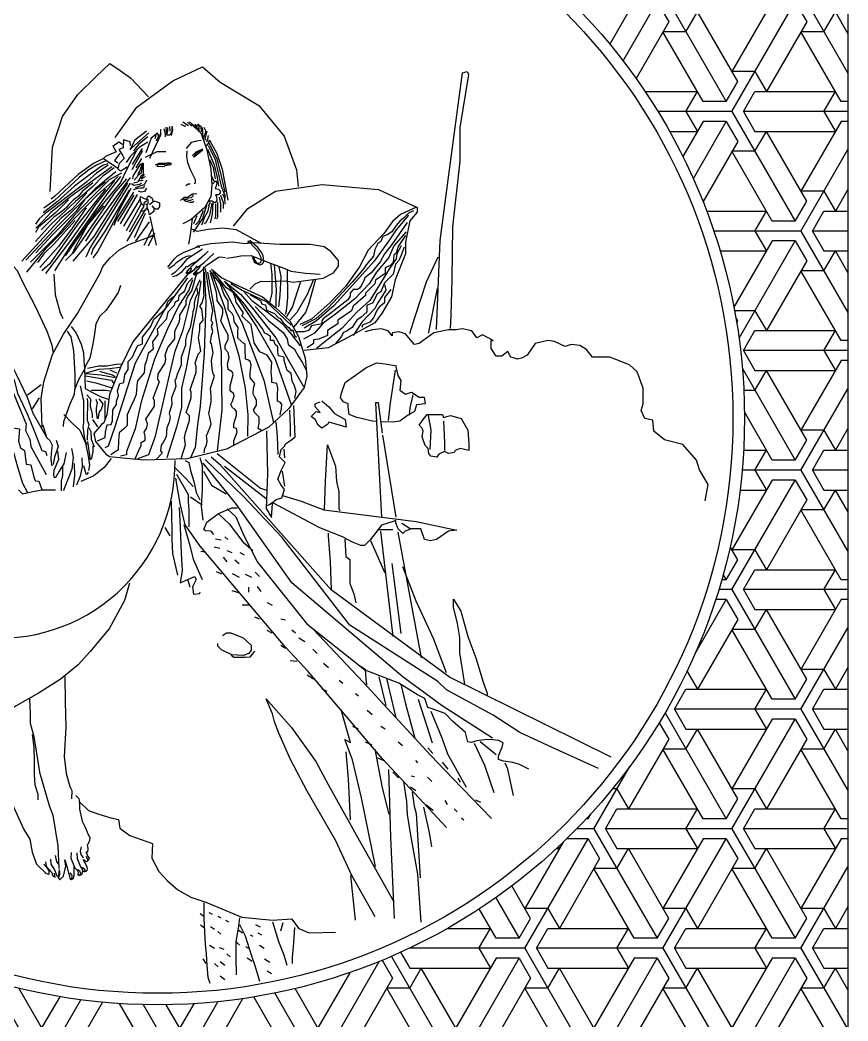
# Model space of a CAD drawing. Header units: millimetres. Extents: x 663 to 1303, y 267 to 1327.
# Drawn here: x 920.7 to 1280.5, y 535 to 970.1 of the extents above; entities that cross this region are included whole.
import ezdxf

# ---------------------------------------------------------------- set-up
doc = ezdxf.new("R2010")
doc.units = ezdxf.units.MM
for name, color, linetype in [('3', 3, 'Continuous'), ('4', 4, 'Continuous'), ('7', 7, 'Continuous'), ('BH', 3, 'Continuous')]:
    doc.layers.add(name, color=color, linetype=linetype)

# ---------------------------------------------------------------- blocks, each defined once
blk = doc.blocks.new('A$C46DC61F3')
at = {"layer": 'BH'}
h = blk.add_hatch(dxfattribs=at)
h.set_pattern_fill('ESCHER', color=256, scale=50, style=0)
h.set_pattern_definition([(60, (-8759.93, -1719.73), (-60, -1e-08), [55, -5]), (180, (-8759.93, -1719.73), (30, -51.96152), [55, -5]), (300, (-8759.93, -1719.73), (60, -1e-08), [55, -5]), (60, (-8754.93, -1719.73), (-60, -1e-08), [10, -50]), (300, (-8754.93, -1719.73), (60, -1e-08), [10, -50]), (60, (-8762.43, -1715.397), (-60, -1e-08), [10, -50]), (180, (-8762.43, -1715.397), (30, -51.96152), [10, -50]), (300, (-8762.43, -1724.06), (60, -1e-08), [10, -50]), (180, (-8762.43, -1724.06), (30, -51.96152), [10, -50]), (60, (-8779.93, -1719.73), (-60, -1e-08), [10, -50]), (300, (-8779.93, -1719.73), (60, -1e-08), [10, -50]), (60, (-8749.93, -1737.05), (-60, -1e-08), [10, -50]), (180, (-8749.93, -1737.05), (30, -51.96152), [10, -50]), (300, (-8749.93, -1702.407), (60, -1e-08), [10, -50]), (180, (-8749.93, -1702.407), (30, -51.96152), [10, -50]), (0, (-8749.93, -1711.067), (-30, 51.96152), [35, -25]), (0, (-8749.93, -1728.39), (-30, 51.96152), [35, -25]), (120, (-8757.43, -1706.737), (-60, 1e-08), [35, -25]), (120, (-8772.43, -1715.397), (-60, 1e-08), [35, -25]), (240, (-8772.43, -1724.06), (30, -51.96152), [35, -25]), (240, (-8757.43, -1732.72), (30, -51.96152), [35, -25])])
h.paths.add_polyline_path([(17.14, 1030), (617.14, 1030), (617.14, 30), (17.14, 30)])
edge = h.paths.add_edge_path(flags=16)
edge.add_arc((317.14, 530), 255, 0, 360)
at = {"layer": '3'}
for points in [[(438.25, 568.59), (439.84, 607.21), (443.64, 635.71), (449.66, 680.04), (451.57, 680.67), (452.2, 679.41), (448.4, 656.29), (448.4, 641.73), (445.23, 613.23), (444.91, 590.43), (444.59, 574.6), (444.28, 568.9)], [(327.2, 657.79), (328.63, 657.08), (329.34, 657.08)], [(328.09, 658.85), (330.58, 657.26)], [(331.64, 657.79), (335.9, 654.07), (338.39, 647.15), (340.17, 638.28), (340.7, 631.37), (340.17, 626.4), (337.68, 621.61), (331.64, 616.29), (328.09, 614.52)], [(330.05, 658.68), (332, 656.9)], [(330.93, 658.85), (333.24, 656.9), (334.48, 656.02), (335.02, 654.78)], [(333.24, 657.79), (334.31, 656.55)], [(334.31, 657.79), (335.02, 656.73), (335.02, 655.48), (335.02, 654.24)], [(334.66, 657.79), (335.9, 656.9), (336.08, 654.42)], [(312.29, 654.76), (307.14, 650.86), (305.01, 646.6)], [(313.35, 654.05), (305.9, 647.49), (305.01, 646.6)], [(317.44, 652.65), (317.09, 653.89), (314.24, 651.76), (311.94, 645.38)], [(318.33, 655.66), (318.33, 653), (313.53, 642.89)], [(316.37, 652.82), (315.84, 651.41)], [(317.8, 653.36), (316.55, 650.34)], [(319.75, 655.84), (320.46, 653.71), (320.46, 652.29)], [(320.64, 656.55), (320.99, 653.53)], [(323.3, 656.37), (323.3, 654.6), (322.41, 653), (321.17, 653), (321.52, 654.95), (321.52, 656.37)], [(322.23, 656.73), (322.41, 654.78)], [(323.3, 656.9), (323.65, 655.31), (323.48, 654.6), (322.94, 652.82)], [(336.26, 656.55), (336.61, 655.48), (336.61, 654.24), (336.61, 652.29)], [(337.15, 656.55), (338.03, 654.78), (336.97, 651.41)], [(338.57, 654.78), (338.21, 653.53), (337.68, 651.23), (337.86, 650.87)], [(339.1, 652.82), (338.74, 651.23), (338.39, 649.99)], [(301.8, 648.89), (300.2, 649.95), (298.25, 648.53), (297.72, 648.36), (299.14, 645.7), (294.52, 643.74), (293.63, 642.86), (299.85, 638.6)], [(305.35, 648.53), (305.17, 650.13), (302.33, 651.02), (302.16, 647.47), (300.2, 646.76), (301.8, 644.28), (302.51, 642.86), (300.38, 640.73), (299.85, 638.42), (301.09, 637.54), (303.93, 639.31)], [(312.82, 649.97), (309.09, 647.66), (305.19, 643.76), (303.41, 641.1)], [(312.82, 652.27), (308.74, 648.9), (306.61, 646.24)], [(329.69, 647.15), (332, 649.99), (334.13, 650.52), (336.08, 650.87)], [(339.46, 650.87), (339.1, 649.45), (338.03, 648.21)], [(339.1, 648.57), (342.12, 642.36), (343.36, 636.69), (344.78, 630.83), (345.31, 629.42)], [(339.28, 649.81), (342.83, 642.72), (344.43, 636.51), (346.38, 628.17)], [(339.63, 650.87), (342.83, 645.02), (345.14, 638.28), (347.62, 624.8)], [(308.2, 646.95), (303.77, 638.26), (300.93, 632.41), (290.1, 619.29), (276.96, 600.49)], [(300.74, 644.99), (298.43, 641.97), (299.85, 640.91)], [(310.52, 646.26), (308.21, 642.18), (305.9, 637.93)], [(310.34, 647.15), (307.14, 642.18), (306.08, 640.23)], [(320.64, 645.73), (316.73, 645.73), (311.76, 643.25)], [(329.87, 646.26), (329.69, 643.78), (330.05, 641.12), (331.47, 637.75), (333.42, 633.67), (333.42, 632.08), (333.06, 631.9)], [(336.61, 646.97), (333.77, 645.55), (332.18, 643.96)], [(336.44, 646.44), (333.77, 645.02), (332.71, 643.43), (333.77, 644.13), (334.66, 644.84), (336.79, 646.62)], [(338.74, 646.97), (341.76, 640.06), (343.01, 634.56), (343.54, 630.83)], [(295.59, 640.02), (290.62, 636.47), (286.36, 632.75), (276.06, 624.95), (271.44, 621.22), (268.25, 618.92), (265.58, 616.61), (263.98, 614.31)], [(295.41, 640.55), (293.1, 639.84), (288.49, 636.47), (281.03, 630.8), (273.39, 624.06), (267.36, 619.27)], [(294.88, 641.97), (290.62, 640.02), (287.24, 637.89), (283.16, 634.7), (272.33, 624.59), (267.71, 621.22)], [(293.63, 642.86), (289.2, 640.73), (282.63, 635.94), (272.51, 626.54), (270.91, 625.12)], [(309.63, 640.59), (306.43, 635.44), (306.26, 634.03)], [(310.87, 640.77), (310.87, 635.98), (309.81, 635.09), (308.56, 632.61), (306.61, 632.08)], [(310.34, 640.94), (309.45, 637.57), (308.74, 636.69), (308.39, 635.09), (306.97, 633.49)], [(310.16, 642.89), (307.68, 638.81)], [(310.52, 640.59), (309.98, 636.51), (308.56, 635.44)], [(316.2, 640.06), (317.8, 640.77), (320.28, 640.77), (322.23, 641.12)], [(339.63, 642.36), (341.23, 638.99), (342.12, 634.03)], [(298.96, 637.01), (289.91, 629.73), (274.1, 613.95), (259.9, 598.7)], [(301.45, 636.47), (296.12, 633.64), (288.84, 626.36), (280.85, 618.03), (273.75, 609.69), (261.85, 597.81)], [(298.25, 638.78), (293.28, 635.23), (288.84, 630.62), (281.21, 624.06), (270.73, 614.13), (263.98, 606.86)], [(297.18, 639.31), (288.13, 632.57), (279.96, 626.72), (270.73, 619.45), (267.54, 615.9), (264.16, 612.53)], [(311.4, 635.98), (309.98, 634.38)], [(340.34, 635.62), (341.41, 633.32), (341.76, 632.96)], [(300.03, 635.05), (291.15, 627.25), (280.67, 616.43), (275.53, 610.76), (268.25, 603.49), (260.08, 593.52)], [(294.34, 632.57), (290.44, 629.56), (285.29, 624.95), (281.74, 619.98), (276.59, 614.84), (271.44, 609.69), (264.16, 601.89)], [(289.02, 632.22), (284.4, 628.67), (282.8, 626.54), (280.5, 624.95), (278.54, 622.82), (277.48, 621.58), (275.53, 619.8), (271.97, 617.32), (266.47, 611.82)], [(298.43, 633.28), (290.08, 622.82), (286, 616.79), (279.25, 607.21), (268.42, 592.85)], [(300.91, 635.05), (295.41, 627.96), (286.89, 615.9), (279.43, 605.26), (272.33, 594.09)], [(303.56, 633.96), (298.23, 627.75), (290.77, 616.93), (284.38, 607.54), (280.3, 601.51)], [(304.09, 632.19), (292.73, 614.27), (289.35, 608.95), (280.3, 598.31)], [(305.15, 634.67), (289.53, 613.03), (285.8, 607)], [(305.15, 632.19), (287.76, 604.17), (285.98, 599.91)], [(310.16, 632.08), (309.45, 631.54), (306.79, 631.19), (305.72, 631.9)], [(311.4, 631.01), (310.87, 629.95), (309.63, 629.95), (308.39, 629.77), (306.43, 629.24)], [(312.29, 633.49), (311.58, 631.9), (311.05, 631.37), (309.81, 631.01), (307.32, 630.12)], [(310.87, 633.32), (308.56, 632.96)], [(311.76, 634.91), (309.81, 633.85)], [(329.34, 631.19), (330.4, 631.9), (331.29, 631.9)], [(341.05, 631.9), (342.3, 633.14), (342.83, 632.25), (342.47, 630.48), (342.12, 629.77), (343.54, 629.59), (344.25, 628.88), (344.25, 628), (343.54, 627.11), (342.3, 627.11), (342.65, 626.4), (342.83, 624.63), (342.12, 623.56), (340.88, 624.27), (339.63, 624.27), (339.81, 623.39), (339.1, 622.32)], [(286.36, 627.96), (279.79, 620.69), (275.17, 616.97), (258.13, 598.17)], [(294.52, 629.56), (282.45, 614.31), (276.41, 605.79), (270.2, 597.1), (266.83, 594.09)], [(304.8, 629.17), (294.33, 611.44), (289, 603.46), (288.29, 600.97)], [(305.51, 629.88), (300.18, 619.77), (298.76, 616.76), (291.13, 602.57), (289, 599.73)], [(306.58, 628.28), (299.12, 616.4), (298.05, 613.74)], [(306.75, 626.87), (299.65, 615.52)], [(308.17, 627.22), (300.89, 614.45)], [(312.29, 629.95), (311.4, 628.53), (309.98, 628.17), (308.74, 628.71)], [(312.47, 624.8), (312.65, 626.22), (313.36, 626.58), (314.78, 625.69), (315.13, 624.09), (313.53, 622.68)], [(327.03, 624.63), (328.63, 626.05), (330.05, 626.05), (330.93, 626.58), (332, 627.29), (332.71, 627.64), (334.13, 627.46)], [(329.34, 625.69), (331.82, 625.87), (332.53, 626.58), (332.53, 627.11)], [(344.43, 626.93), (345.67, 623.74), (345.67, 621.08)], [(345.31, 629.24), (346.38, 626.93), (346.38, 625.69)], [(345.31, 627.46), (346.2, 625.69), (346.38, 623.03)], [(278.37, 624.95), (272.86, 619.45), (265.41, 613.06), (263.98, 610.76)], [(293.65, 622.3), (286.72, 614.15), (281.22, 604.39), (279.98, 601.38), (277.13, 598.54)], [(309.59, 625.27), (302.31, 613.39)], [(309.95, 623.14), (303.38, 611.44)], [(315.49, 624.45), (316.91, 624.09), (317.97, 623.56), (317.97, 621.97), (317.26, 620.9), (316.2, 620.9), (314.6, 622.32), (315.49, 621.26), (315.49, 619.84), (313.53, 618.42), (313.18, 620.37), (312.11, 621.08), (311.76, 620.19), (309.81, 619.84), (311.23, 622.14), (310.16, 623.21), (309.63, 624.45), (309.63, 626.4), (311.23, 625.51), (312.82, 624.98), (312.82, 623.03), (311.4, 622.85), (311.23, 623.74), (312.29, 624.45)], [(312.47, 622.85), (312.47, 621.79), (312.65, 621.08)], [(328.09, 625.34), (329.34, 624.27), (331.29, 623.92), (332.35, 623.92), (332.89, 624.27)], [(328.27, 625.51), (331.11, 624.63), (332.53, 625.16), (332.53, 625.16)], [(338.39, 622.5), (336.61, 616.82), (332.53, 610.79)], [(336.26, 613.99), (337.5, 617.18), (339.1, 620.19), (339.46, 622.32)], [(340.7, 623.39), (339.63, 618.24), (338.03, 614.87), (337.15, 614.52)], [(341.05, 623.74), (340.88, 618.6), (339.99, 614.87)], [(342.3, 623.21), (342.3, 617.89), (341.94, 616.65)], [(343.18, 623.92), (343.18, 617.36), (342.65, 616.47)], [(343.89, 626.05), (344.43, 623.21), (344.43, 619.48)], [(286, 621.4), (279.96, 612.53), (274.1, 604.55), (265.94, 595.51)], [(311.72, 620.66), (303.73, 607)], [(311.01, 621.9), (304.8, 610.9)], [(311.72, 618.89), (306.93, 608.42)], [(334.13, 617.89), (332.71, 614.52)], [(336.97, 620.19), (334.84, 615.4), (333.6, 613.99)], [(428.35, 620.1), (426.13, 619.15), (423.91, 616.93), (422.33, 615.67), (420.74, 613.77), (418.84, 610.92), (416.94, 609.65), (415.04, 609.02), (414.09, 606.8), (412.82, 605.85), (411.55, 603.32), (410.92, 600.47), (407.75, 596.67), (406.8, 595.09), (401.73, 589.07), (391.27, 577.99), (385.88, 573.24), (379.85, 570.07)], [(426.13, 618.2), (420.74, 611.87), (417.58, 607.12), (411.24, 598.25), (406.16, 592.55), (393.8, 578.94), (386.19, 572.29), (380.81, 569.12)], [(281.21, 615.9), (272.15, 605.79), (267.71, 601.36), (264.87, 597.63)], [(313.5, 615.34), (307.46, 607)], [(313.71, 617.62), (316.55, 605.21)], [(332.18, 616.65), (331.29, 609.73), (330.58, 605.65)], [(425.5, 615.03), (418.84, 605.53), (415.67, 601.42), (413.77, 597.94), (409.97, 593.19), (407.11, 590.97), (406.8, 589.7), (405.53, 587.49), (404.9, 586.54), (403.95, 585.9), (402.04, 585.9), (400.78, 584.32), (400.78, 583.05), (399.82, 581.47), (392.53, 575.77), (389.05, 573.24), (388.41, 572.29), (388.41, 571.02), (383.98, 570.07), (383.34, 569.12), (382.71, 568.17), (380.81, 567.54), (377.32, 567.54)], [(266.97, 526.13), (266.44, 538.55), (267.68, 545.82), (271.41, 557.7), (276.2, 566.57), (282.24, 575.44), (292.2, 592.96), (293.32, 595.99), (296.33, 599.54), (300.24, 603.08), (304.86, 605.56), (313.73, 608.76), (315.15, 609.64)], [(315.1, 612.68), (311.19, 605.05)], [(315.81, 610.37), (312.97, 604.7)], [(331.49, 612.48), (334.15, 611.24), (339.12, 612.13), (345.51, 612.66), (351.19, 611.95), (361.89, 606.25)], [(425.18, 610.92), (419.79, 604.9), (417.58, 599.83), (412.19, 593.5), (409.02, 588.44), (402.68, 581.79), (394.44, 575.14), (389.05, 571.34), (385.24, 566.91), (380.49, 564.37)], [(424.87, 609.33), (421.7, 604.58), (420.74, 601.73), (419.79, 600.78), (419.48, 597.62), (418.21, 596.35), (415.99, 595.4), (415.99, 592.87), (411.87, 590.02), (411.55, 588.44), (407.43, 584.32), (407.43, 583.37), (402.04, 578.62), (401.41, 576.72), (395.39, 572.61), (395.39, 571.02), (390.95, 568.17), (390.95, 565.96), (387.15, 564.37), (384.93, 564.06), (384.93, 562.47), (382.07, 560.57)], [(357.25, 586.12), (359.55, 588.42), (362.06, 589.58), (364.73, 589.4), (372.89, 589.76), (376.09, 589.05), (389.05, 590.82), (393.49, 593.13), (395.69, 596.03), (395.69, 598.56), (392.46, 602.48), (389.55, 604.44), (383.43, 605.47), (370.23, 605.54), (358.69, 606.25), (354.96, 605.72), (349.64, 606.43), (340.23, 605.72), (334.01, 604.65)], [(358.15, 600.18), (359.28, 597.6), (361.5, 596.61), (362.65, 597.07), (363.34, 598.11), (363, 600.64), (362.3, 602.03), (360.69, 604.22), (357.38, 607.1), (356.29, 606.74), (356.43, 605.92), (356.43, 605.92)], [(358.79, 600.16), (359.31, 598.46), (360.23, 597.42), (361.15, 597.3), (361.96, 597.65), (362.07, 598.22), (362.07, 599.84), (360.81, 602.37), (357.23, 606.41), (356.65, 606.41), (356.47, 606.03), (356.43, 605.92)], [(422.96, 604.9), (421.06, 601.42), (420.74, 599.2), (417.89, 595.09), (409.33, 581.15), (403.63, 576.09), (397.29, 569.12), (391.27, 564.37), (386.19, 560.26)], [(321.6, 595.64), (324.42, 599.31), (325.76, 600.53), (328.33, 602), (334.45, 604.44), (335.43, 604.44)], [(321.97, 595.03), (324.3, 596.62), (325.27, 597.6), (327.84, 599.43), (329.8, 600.41), (331.27, 600.77)], [(336.65, 603.46), (329.68, 598.94), (327.23, 595.89), (324.66, 593.32), (323.19, 592.34)], [(339.1, 602.61), (335.55, 599.31), (332.37, 596.5), (330.53, 594.54), (329.55, 593.32), (329.43, 593.08), (330.66, 592.95), (333.22, 594.79), (334.33, 596.25)], [(329.92, 595.76), (332, 597.23), (334.2, 598.21), (337.63, 601.26)], [(334.08, 595.28), (335.67, 596.38), (337.38, 597.72), (341.54, 601.51)], [(347.09, 599.48), (350.9, 600.06), (353.21, 600.52), (357.71, 600.75), (363.82, 598.21), (373.17, 594.76), (375.01, 593.95), (381.36, 593.03), (387.82, 592.57)], [(424.23, 604.27), (422.96, 600.78), (422.01, 598.57), (420.43, 596.99), (419.48, 592.55), (415.67, 588.75), (414.09, 584.95), (412.5, 584), (410.6, 580.2), (408.07, 578.94), (408.07, 576.09), (405.53, 573.87), (403.63, 572.61), (402.04, 570.07), (401.73, 569.44), (399.19, 567.86), (397.92, 567.22), (396.97, 565.64), (396.34, 564.69), (394.44, 562.47)], [(346.43, 599.67), (344.6, 599.92), (343.62, 599.8), (340.81, 597.96), (338.12, 596.13), (335.79, 593.57), (334.69, 592.83), (333.16, 592.15), (332.61, 592.71), (334.02, 594.24), (334.33, 594.42), (334.81, 594.91), (335.3, 595.4), (335.79, 596.25)], [(366.13, 597.29), (366.82, 592.57), (366.82, 584.27), (365.78, 580.12)], [(367.74, 596.6), (368.67, 585.77), (368.55, 581.85), (368.44, 578.28)], [(438.89, 599.93), (433.82, 589.17), (428.74, 573.65), (426.52, 566.69)], [(307.32, 512.28), (309.29, 516.71), (310.03, 517.94), (310.03, 519.42), (311.75, 520.4), (311.75, 522.12), (311.26, 523.85), (312.49, 525.82), (312.74, 527.54), (312, 529.51), (315.69, 535.17), (315.69, 537.63), (315.2, 538.62), (317.91, 546), (317.17, 546.74), (317.42, 549.2), (320.38, 553.88), (320.62, 555.85), (320.38, 557.32), (321.61, 560.77), (324.57, 564.46), (324.57, 567.66), (325.3, 569.38), (326.54, 571.6), (326.78, 573.08), (326.78, 574.8), (329.49, 579.23), (329.49, 581.2), (330.23, 582.92), (331.96, 585.38), (334.18, 593.01)], [(323.68, 591.61), (325.27, 591.98), (327.72, 593.81), (329.8, 596.01)], [(327.28, 512.53), (329.25, 518.43), (328.75, 521.39), (329.25, 523.6), (330.97, 529.02), (330.97, 530.99), (329.49, 532.46), (330.23, 534.43), (331.71, 538.86), (331.71, 541.32), (331.22, 542.31), (333.93, 549.94), (333.93, 552.4), (333.44, 553.88), (334.67, 557.82), (335.9, 559.05), (334.91, 564.95), (335.41, 568.4), (335.41, 570.86), (336.89, 572.58), (336.64, 575.05), (336.39, 577.51), (335.41, 578.49), (336.64, 580.46), (337.38, 583.41), (337.13, 584.15), (337.13, 595.72)], [(337.38, 593.51), (338.12, 580.46), (337.38, 558.06), (335.65, 535.17), (334.42, 527.29), (333.44, 517.2), (331.22, 512.53)], [(337.38, 514.99), (337.63, 516.96), (338.36, 518.19), (338.61, 520.16), (338.36, 522.37), (339.84, 525.82), (340.34, 527.54), (339.84, 530.25), (339.35, 531.97), (340.34, 537.14), (340.34, 539.6), (340.09, 543.05), (341.81, 548.22), (341.32, 549.2), (340.83, 551.42), (340.58, 555.11), (341.32, 558.55), (340.58, 562.25), (340.09, 562.98), (340.58, 565.94), (341.08, 567.66), (340.58, 569.63), (341.08, 571.6), (340.34, 572.34), (340.83, 575.29), (341.08, 576.52), (340.83, 578.25), (340.34, 580.21), (339.84, 582.68), (337.87, 594.98)], [(338.86, 593.51), (341.08, 580.71), (344.77, 558.8), (345.02, 533.45), (343.05, 515.97)], [(362.27, 524.59), (360.79, 525.57), (361.28, 527.79), (361.28, 530.49), (359.56, 532.22), (358.82, 533.45), (360.05, 535.66), (360.05, 537.88), (359.31, 539.11), (358.57, 540.59), (358.82, 543.05), (359.31, 545.02), (357.34, 547.48), (357.34, 549.69), (357.83, 553.14), (357.34, 554.62), (356.35, 555.35), (355.37, 555.6), (355.12, 560.03), (355.12, 562), (354.63, 562.49), (351.92, 564.71), (351.92, 567.42), (352.16, 569.38), (350.93, 571.11), (350.44, 571.85), (350.19, 574.06), (349.45, 575.54), (347.73, 577.26), (347.73, 579.48), (347.73, 580.95), (346, 583.66), (344.28, 588.58), (339.84, 594.24)], [(350.19, 518.43), (350.19, 520.16), (351.67, 523.85), (351.42, 525.57), (350.19, 525.82), (350.19, 527.54), (351.42, 531.23), (351.42, 532.96), (350.69, 533.94), (349.7, 534.43), (348.96, 535.91), (349.7, 537.39), (350.44, 539.6), (350.19, 540.59), (348.71, 541.82), (348.71, 544.03), (349.21, 546.25), (349.95, 548.95), (349.45, 550.19), (347.73, 551.17), (347.48, 553.63), (348.22, 556.34), (347.73, 558.55), (346.5, 560.03), (346.5, 561.75), (347.73, 564.22), (347.73, 566.18), (347.24, 567.17), (345.76, 569.88), (344.52, 572.34), (345.51, 575.54), (345.51, 577.51), (343.05, 581.2), (342.8, 583.66), (342.55, 585.14), (340.09, 593.01)], [(340.83, 592.77), (346, 578.74), (352.41, 557.08), (355.12, 543.05), (356.35, 531.48), (356.11, 522.12)], [(370.4, 531.48), (370.89, 534.19), (371.14, 535.91), (370.4, 536.89), (369.17, 537.39), (369.17, 540.34), (369.41, 543.05), (368.92, 545.02), (366.7, 545.51), (366.7, 547.23), (366.46, 550.19), (366.7, 554.37), (364.73, 557.32), (361.53, 558.8), (359.06, 562.74), (357.83, 570.61), (353.64, 574.55), (354.38, 575.78), (351.18, 580.46), (350.93, 581.94), (349.95, 584.65), (346.99, 586.61), (341.08, 593.75)], [(369.82, 595.68), (370.63, 591.53), (370.28, 583.46), (369.7, 578.39)], [(373.4, 594.76), (373.51, 582.43), (373.05, 576.44), (372.59, 575.05)], [(300.91, 587.61), (300.02, 584.6), (296.83, 579.81), (294.7, 576.97), (292.03, 574.31), (290.26, 570.94), (289.55, 565.62), (288.84, 561.54), (287.59, 556.14), (285.81, 552.77), (285.28, 551.35), (282.62, 546.38), (281.02, 542.3), (280.84, 540.35), (278.89, 536.1), (276.23, 528.47), (276.05, 526.34)], [(294.26, 517.2), (295.73, 517.94), (298.69, 526.31), (307.56, 554.12), (319.88, 576.52), (330.23, 591.04)], [(332.2, 591.04), (329.99, 588.34), (328.75, 585.38), (328.26, 584.65), (326.29, 583.17), (326.04, 581.2), (324.57, 580.21), (324.32, 578.98), (321.61, 576.03), (320.87, 572.83), (318.65, 570.61), (316.93, 568.65), (317.17, 566.43), (314.96, 563.23), (315.2, 560.03), (312.98, 558.06), (312.24, 555.11), (311.51, 553.14), (311.26, 549.69), (308.3, 546.25), (308.06, 544.28), (307.81, 540.34), (306.82, 537.88), (305.59, 535.42), (303.87, 531.48), (303.87, 529.26), (303.87, 526.8), (302.39, 525.32), (300.42, 523.6), (300.17, 520.16), (299.92, 516.22), (296.72, 514)], [(332.2, 590.06), (330.73, 585.63), (326.29, 578.98), (321.36, 568.89), (315.69, 555.6), (310.03, 537.14), (307.32, 525.32), (303.62, 515.48), (303.62, 514), (300.91, 513.51)], [(308.55, 512.53), (313.23, 514.25), (316.19, 522.12), (321.85, 546.74), (324.81, 559.05), (328.26, 568.4), (331.46, 581.2), (335.65, 590.31)], [(335.9, 589.57), (334.18, 578.25), (332.2, 568.89), (331.46, 562), (329.49, 551.66), (327.52, 543.05), (327.52, 534.68), (325.3, 526.06), (321.12, 512.77)], [(343.05, 591.54), (347.48, 583.66), (353.64, 571.6), (363.25, 546.49), (367.44, 528.03)], [(376.81, 538.62), (377.3, 541.57), (376.56, 544.03), (375.57, 546.25), (375.08, 549.45), (373.36, 550.68), (372.12, 555.11), (372.12, 556.58), (369.66, 557.08), (369.41, 558.8), (369.41, 561.02), (368.18, 562), (367.69, 563.72), (366.21, 563.72), (366.21, 565.45), (364.48, 566.68), (363.75, 566.92), (362.76, 568.89), (354.87, 579.48), (346.25, 589.57)], [(346.74, 589.08), (351.92, 581.94), (360.05, 569.88), (368.18, 555.6), (375.08, 535.91)], [(347.48, 588.34), (353.15, 583.91), (358.32, 577.75), (368.43, 564.95), (374.34, 554.62), (380.5, 543.79)], [(348.96, 588.58), (353.89, 585.63), (364.24, 580.71), (375.08, 570.37)], [(373.28, 574.25), (375.7, 578.28), (378.01, 585.42), (379.39, 589.34)], [(384.82, 590.26), (382.16, 583.7), (377.66, 575.97), (374.78, 572.75)], [(385.74, 590.26), (382.74, 579.43), (381.36, 575.97), (376.28, 569.75)], [(415.67, 588.12), (416.31, 585.59), (412.82, 580.2), (411.55, 577.67), (405.85, 571.66), (402.04, 565.96)], [(334.18, 586.61), (334.42, 584.15), (333.44, 581.94), (332.94, 579.97), (332.94, 578), (332.45, 576.28), (332.2, 574.8), (331.22, 569.38), (329.74, 566.18), (329.25, 563.97), (329.25, 561.75), (328.26, 558.8), (327.28, 556.58), (327.28, 553.14), (325.55, 548.95), (325.06, 546.99), (324.57, 546.49), (325.06, 543.79), (323.09, 538.86), (323.33, 535.91), (322.1, 532.22), (322.59, 530.49), (322.1, 528.28), (321.12, 525.82), (320.87, 521.88), (319.64, 519.66), (318.65, 518.19), (318.4, 515.73), (319.14, 514.74), (316.43, 512.03)], [(354.38, 585.14), (358.08, 581.2), (364.73, 576.28), (371.14, 571.35), (375.33, 566.43), (379.02, 561.51)], [(357.34, 583.66), (362.02, 580.95), (362.27, 579.72), (363.99, 579.23), (364.48, 577.01), (367.93, 575.54), (369.66, 573.57), (370.4, 573.32), (371.63, 571.6), (373.36, 569.88), (374.09, 569.38), (375.08, 567.91), (375.82, 568.4), (376.56, 565.94), (377.54, 565.2)], [(418.53, 585.9), (415.67, 582.42), (415.67, 580.2), (413.45, 578.3), (412.5, 577.04), (410.92, 573.55), (409.33, 571.66), (406.16, 570.39), (405.85, 569.44)], [(438.57, 586.32), (434.77, 567.32), (434.77, 567)], [(291.05, 520.16), (294.26, 521.63), (294.5, 523.85), (295.24, 527.05), (296.97, 527.29), (297.46, 528.77), (297.71, 533.69), (299.18, 535.91), (299.18, 537.39), (300.17, 539.85), (299.68, 541.82), (300.66, 545.02), (302.39, 545.51), (302.88, 548.95), (304.36, 551.17), (304.36, 554.62), (306.08, 556.34), (308.3, 561.51), (310.52, 562.25), (310.52, 565.2), (314.22, 569.88), (315.45, 573.08), (319.14, 576.28), (320.62, 578), (321.61, 580.71), (324.07, 582.92)], [(232.09, 576.53), (237.66, 571.63), (238.33, 569.63), (240.56, 566.06), (244.8, 558.94), (248.81, 553.15), (253.27, 543.58), (259.95, 527.32), (259.73, 524.65), (261.51, 520.86), (261.96, 517.75), (268.65, 505.5)], [(233.2, 574.75), (236.1, 571.63), (236.55, 568.29), (237.66, 567.4), (239.22, 565.17), (241.01, 560.28), (243.01, 557.16), (245.69, 550.7), (247.25, 546.02), (249.92, 533.33), (251.93, 524.43), (256.16, 508.84), (258.39, 501.71), (260.62, 497.71)], [(359.56, 578.49), (365.47, 572.34), (371.63, 567.17), (373.36, 564.46), (373.85, 562), (376.56, 560.03), (378.28, 556.83), (380.01, 554.12), (381.73, 550.92)], [(256.61, 498.82), (258.39, 497.04), (262.85, 498.15), (266.86, 498.82), (272.66, 498.82)], [(236.77, 570.3), (240.56, 563.84), (244.13, 558.49), (246.13, 554.26), (247.47, 552.48), (247.47, 549.14), (249.03, 548.03), (249.25, 542.68), (251.04, 541.79), (251.26, 537.34), (253.94, 531.33), (254.16, 525.76), (257.06, 525.32), (256.61, 519.97), (257.5, 517.08), (259.28, 515.96), (259.95, 509.95), (261.96, 509.73), (263.52, 503.72), (263.97, 502.83), (265.53, 502.6), (266.86, 499.04)], [(239.22, 569.85), (243.24, 564.95), (244.8, 562.06), (247.25, 560.5), (248.14, 557.16), (250.37, 555.38), (251.26, 549.59), (253.49, 548.47), (254.83, 546.47), (256.16, 540.9), (260.62, 531.55), (263.52, 524.43), (266.86, 515.96), (268.42, 515.52), (268.98, 513.77), (268.98, 513.77)], [(277.82, 567.84), (279.42, 565.36), (280.49, 559.33), (281.2, 549.04), (281.2, 543.01)], [(279.6, 569.79), (281.73, 566.95), (283.86, 562.17), (284.93, 558.44), (285.1, 555.07), (285.28, 551.53), (285.64, 542.84), (288.48, 541.24), (292.56, 539.29), (296.11, 538.05)], [(286.7, 551.7), (291.5, 552.77), (295.22, 552.77), (298.95, 553.48), (301.26, 553.65)], [(285.81, 549.57), (291.5, 551.35), (296.29, 551.53), (300.55, 552.23)], [(285.81, 549.4), (292.56, 548.87), (298.6, 547.62)], [(285.81, 548.33), (297, 546.56), (297.89, 545.14)], [(291.85, 550.46), (297.35, 548.87), (298.6, 548.16)], [(296.29, 550.99), (299.31, 549.75)], [(420.41, 550.9), (418.19, 536.65), (417.24, 529.05)], [(260.58, 540.14), (266.44, 544.58)], [(283.51, 544.08), (284.93, 537.34), (284.93, 531.13), (284.93, 527.94), (284.57, 526.17), (285.28, 521.02), (286.17, 518.54)], [(286.17, 546.21), (290.25, 545.32), (296.82, 543.37), (297.35, 542.66)], [(286.35, 540.18), (287.94, 538.4), (287.77, 535.03), (288.3, 533.61), (288.65, 531.66), (288.65, 530.07)], [(288.3, 542.13), (294.51, 542.13), (296.29, 541.95)], [(428.02, 540.14), (426.75, 534.44), (426.43, 531.27)], [(262.71, 534.12), (265.73, 538.9)], [(286.52, 538.58), (286.7, 537.16), (286.52, 529.18), (287.23, 527.23), (286.7, 524.92), (286.52, 520.49)], [(290.25, 538.22), (290.79, 536.63), (290.43, 534.32), (290.43, 532.9)], [(291.5, 538.4), (293.27, 536.27), (292.56, 533.79), (291.67, 532.73), (291.14, 529.71)], [(294.16, 537.52), (294.16, 536.45), (294.16, 534.32), (294.16, 530.6), (294.16, 529.71)], [(388.54, 537.5), (391.5, 534.97), (394.04, 532.01), (398.69, 529.48), (399.11, 526.1), (396.15, 526.95), (391.5, 528.21), (391.08, 527.37), (388.54, 525.68), (386.85, 526.95), (385.58, 529.48), (383.89, 530.75), (386.01, 532.86), (387.7, 532.44), (385.58, 534.97), (385.58, 536.24), (387.7, 537.08)], [(276.4, 531.64), (280.01, 527.84), (283.25, 524.79), (285.72, 519.09), (286.91, 513.52), (287.56, 509.62), (287.05, 507.31)], [(290.43, 532.73), (290.79, 529.71)], [(374.45, 533.49), (374.76, 525.89), (374.76, 522.09)], [(432.51, 529.48), (434.2, 531.59), (440.97, 531.59), (441.39, 530.33), (444.35, 531.17), (449, 529.9), (451.96, 524.84), (452.38, 518.92), (452.38, 515.97), (448.58, 516.81), (446.46, 515.97), (446.04, 515.12), (443.5, 514.7), (441.81, 515.54), (439.28, 514.28), (438.43, 513.01), (435.89, 513.43), (435.05, 514.7), (434.63, 516.81), (433.36, 518.08), (432.09, 521.88), (432.51, 524.41), (432.09, 525.68), (430.82, 526.95), (432.51, 529.48)], [(434.63, 531.17), (435.89, 524.84), (435.47, 516.39)], [(267.26, 527.07), (268.79, 521.56), (270.31, 520.23), (271.27, 518.3), (270.88, 514.72), (270.72, 512.45), (270.89, 510.94), (271.17, 509.23)], [(288.83, 529.36), (290.96, 526.17)], [(292.78, 527.29), (289.33, 523.36), (290.07, 519.91), (294.75, 514.25)], [(368.42, 528.42), (369.06, 522.09), (369.38, 514.17)], [(441.39, 528.64), (441.81, 519.35), (441.81, 515.97)], [(287.23, 525.99), (288.12, 524.21), (288.3, 520.84), (289.54, 517.48)], [(273.01, 520.47), (273.88, 517.65), (272.36, 513.09), (271.71, 509.84)], [(286.67, 519.85), (287.82, 511.87), (288.58, 512.63), (289.15, 515.48), (289.15, 517.95)], [(273.66, 515.69), (274.1, 512.01), (272.02, 507.31), (271.83, 505.4), (272.21, 504.07)], [(277.35, 515.1), (276.4, 510.16), (274.3, 506.93), (272.59, 503.88)], [(279.63, 516.81), (280.39, 513.01), (279.82, 507.88), (276.4, 498.94), (276.4, 498.75), (276.02, 498.56)], [(343.05, 514.64), (361.79, 499.57), (364.38, 498.73)], [(371.95, 516.57), (372.19, 512.71)], [(275.83, 509.4), (275.83, 505.02), (275.26, 502.55), (275.26, 500.27), (275.26, 498.37)], [(280.83, 510.27), (281.05, 505.06), (280.39, 500.08)], [(284.2, 512.82), (284.39, 509.02), (283.44, 504.83), (281.92, 500.84)], [(284.96, 509.4), (285.91, 505.78), (286.67, 505.78), (287.05, 506.55)], [(329.12, 511.64), (330.7, 510.69), (331.34, 507.21), (332.92, 502.46), (333.87, 497.71), (335.46, 494.54)], [(335.46, 512.91), (336.41, 509.42), (336.41, 498.66), (336.09, 491.69), (336.73, 485.68)], [(508.77, 377.76), (488.54, 386.91), (474.52, 393.38), (462.93, 400.92), (442.7, 411.96), (438.93, 415.47), (400.64, 439.98), (371.11, 478.28), (354.46, 495.95), (337.81, 512.07)], [(324.68, 508.47), (327.53, 505.62), (329.44, 503.72), (332.61, 500.24)], [(325.32, 505.62), (330.39, 496.76), (330.39, 493.59), (330.7, 490.11), (330.7, 486.63), (330.7, 482.83)], [(337.04, 506.89), (340.53, 500.88), (346.87, 497.08)], [(364.22, 494.87), (346.17, 508.92)], [(371.22, 506.93), (372.19, 500.41)], [(442.72, 352.05), (414.68, 382.08), (382.6, 419.95), (372.72, 430.49), (335.63, 474.37), (329.12, 483.56), (326.88, 492.97), (325.08, 503.95)], [(331.34, 495.81), (336.41, 492.33)], [(364.46, 491.98), (365.67, 492.46), (366.88, 493.3)], [(343.37, 488.63), (348.22, 484.05), (354.16, 476.24), (358.47, 472.47)], [(347.38, 490.56), (351.16, 487.06), (354.39, 479.25), (360.59, 467.4), (381.96, 440.59), (407.11, 420.58), (421.87, 415)], [(423.28, 484.29), (426.8, 482.09)], [(322.61, 478.85), (320.37, 482.44)], [(413.15, 481.65), (419.31, 481.65)], [(342.29, 477.59), (344.72, 477.05)], [(346.34, 478.39), (347.68, 477.32)], [(409.62, 476.88), (415.79, 462.8)], [(335.85, 472.13), (337.87, 471.9)], [(341.75, 474.08), (344.18, 473.55)], [(347.14, 472.47), (349.3, 471.66)], [(352.81, 471.66), (354.69, 470.58)], [(345.53, 469.51), (347.14, 467.62)], [(350.65, 468.43), (352.54, 466.81)], [(418.88, 466.76), (422.84, 436.39)], [(342.58, 463.39), (344.83, 462.27)], [(349.57, 462.5), (352.54, 460.89)], [(355.23, 462.23), (357.93, 460.89)], [(359.55, 463.04), (361.44, 461.16)], [(442.67, 419.23), (436.94, 434.19), (429.45, 450.48), (423.72, 465.44)], [(360.36, 456.85), (361.98, 454.69)], [(349.31, 455.09), (352.23, 454.2)], [(356.58, 456.58), (356.58, 454.42)], [(353.8, 448.82), (356.94, 448.82)], [(364.67, 449.84), (366.83, 448.76)], [(450.6, 414.39), (448.39, 428.03), (448.39, 434.63), (447.51, 440.79), (445.75, 447.83), (445.75, 451.36), (448.83, 446.07), (451.92, 435.07), (455.44, 425.83), (458.53, 415.27), (460.29, 410.43), (460.29, 409.55)], [(359.18, 443.66), (361.2, 442.77)], [(370.6, 442.84), (372.76, 442.3)], [(345.27, 435.6), (347.07, 436.72), (348.86, 436.72), (354.25, 434.48), (357.84, 431.34), (357.84, 429.1), (356.72, 427.75), (354.25, 426.86), (349.31, 427.08), (344.83, 429.32), (343.26, 430.89), (343.26, 432.01)], [(364.57, 437.84), (366.81, 436.72)], [(375.46, 437.99), (377.08, 436.64)], [(462.26, 356.04), (445.44, 373.3), (435.79, 383.38), (406.4, 415.21), (384.78, 438.24)], [(370.63, 431.34), (372.65, 429.99)], [(378.42, 434.49), (381.12, 432.87)], [(359.18, 428.65), (357.17, 426.18), (355.15, 425.96), (351.56, 425.96), (350.21, 425.96), (349.09, 426.86)], [(384.63, 429.64), (386.51, 427.76)], [(374.67, 424.62), (377.58, 424.39)], [(389.21, 423.45), (391.37, 421.56)], [(405.22, 422.2), (407.38, 420.85), (407.65, 416.54), (407.92, 414.12)], [(382.1, 418.5), (384.8, 416.7)], [(276.74, 417.67), (276.97, 406.69), (277.19, 395.71), (276.52, 382.93), (277.42, 375.54), (278.99, 369.94), (279.89, 368.14), (279.66, 364.56)], [(395.95, 416.17), (397.57, 414.83)], [(413.31, 417.62), (416.23, 405.08)], [(416.55, 416.81), (420.64, 399.8)], [(422.84, 414.39), (424.91, 405.77), (428.95, 390.95)], [(388.38, 412.45), (390.63, 411.33)], [(403.06, 410.35), (404.41, 409.27)], [(261.46, 408.02), (261.68, 401.52), (261.68, 397.48), (263.25, 391.66), (265.72, 376.19), (269.98, 361.63), (271.55, 357.37), (273.79, 344.15), (274.24, 334.29)], [(411.64, 313.31), (401.55, 331.24), (394.59, 346.25), (382.07, 367.91), (374.89, 381.58), (369.73, 393.01), (367.94, 397.94), (367.04, 401.53), (364.35, 408.03), (375.34, 395.48), (385.89, 380.69), (391.27, 370.82), (403.38, 348.86), (419.59, 320.12)], [(430.33, 407.79), (436.5, 388.87)], [(408.19, 403.08), (410.34, 401.19)], [(451.33, 369.41), (443.24, 383.95), (440.82, 390.95), (435.96, 402.54)], [(401.85, 396.09), (404.31, 394.97)], [(414.12, 396.07), (416.01, 395)], [(262.58, 392.55), (263.25, 386.95), (263.47, 381.12), (263.47, 375.07), (263.7, 370.59), (265.04, 366.56), (265.04, 364.09)], [(407.28, 389.3), (410.2, 387.96)], [(421.67, 389.34), (423.56, 387.72)], [(463.42, 367.08), (459.39, 378.96), (454.9, 388.59)], [(464.27, 383.68), (457.26, 389.34)], [(400.92, 355.36), (400.02, 373.29), (399.12, 384.94)], [(434.61, 386.65), (436.77, 384.22)], [(412.67, 382.36), (415.36, 381.24)], [(429.22, 381.26), (430.03, 380.18)], [(440.82, 380.45), (443.24, 377.49)], [(471.73, 365.96), (469.26, 377.39), (468.14, 380.08)], [(420.05, 312.49), (418.48, 347.89), (417.58, 377.25)], [(419.4, 376.08), (421.86, 373.62)], [(427.33, 374.52), (428.68, 374.25)], [(250.99, 373.31), (252.64, 366.06), (254.61, 360.8), (258.9, 351.25), (261.53, 346.97), (262.52, 341.38), (264.5, 336.11), (268.46, 332.16)], [(434.34, 373.99), (436.23, 372.1)], [(447.56, 373.45), (448.64, 371.83)], [(281.5, 366), (282.17, 365.43), (282.83, 364.67), (283.02, 363.81), (283.12, 362.19), (283.12, 360.1), (283.41, 358.76), (284.36, 354.76), (285.7, 351.9), (286.84, 349.33), (287.6, 347.71), (287.51, 346.37), (286.84, 344.66)], [(427.04, 369.71), (429.28, 368.14)], [(427.67, 367.39), (428.57, 361.34), (429.47, 358.2), (431.26, 330.19)], [(433.77, 361.87), (436.91, 359.63)], [(441.89, 363.75), (442.97, 362.13)], [(457.53, 362.94), (455.38, 364.02)], [(445.94, 360.25), (447.29, 358.9)], [(449.17, 356.21), (450.25, 355.4)], [(286.49, 344.72), (286.75, 342.84), (286.65, 341.42), (286.36, 341.32)], [(272.53, 339.91), (273.11, 337.17), (274.09, 336.2)], [(279.52, 341.23), (279.42, 338.95), (279.92, 337.35), (281.11, 334.57), (282.11, 333.57), (282.57, 332.66), (282.51, 331.48), (283.02, 331.24), (283.43, 331.62), (283.74, 332.12), (283.65, 332.53), (283.33, 333.1), (282.64, 333.54), (282.1, 333.73)], [(281.96, 341.09), (282.16, 338.6), (282.96, 336.41), (283.65, 334.92), (284.25, 333.98), (284.44, 333.01), (284.06, 331.49), (283.3, 331.21)], [(283.88, 343.61), (283.41, 341.8), (283.69, 340.37), (284.74, 338.94)], [(285.98, 339.41), (286.36, 338.84), (286.65, 338.08), (286.65, 337.6), (286.17, 337.22), (285.84, 337.24), (285.6, 337.6), (285.22, 338.04)], [(285.98, 341.61), (286.84, 339.51), (287.32, 338.75), (287.03, 337.89), (286.65, 337.41)], [(267.64, 336.2), (268.81, 334.83), (269.79, 333.27), (269.79, 331.71), (268.23, 332.29)], [(268.42, 337.17), (268.62, 335.22), (270.96, 332.68), (271.55, 331.12), (272.53, 330.54), (272.33, 332.29)], [(270.57, 338.34), (270.77, 336.2), (272.33, 333.66), (273.31, 331.12), (273.89, 331.12)], [(274.28, 333.86), (273.89, 330.34), (274.68, 329.37), (276.24, 330.93), (277.22, 335.22), (276.82, 337.95), (277.8, 334.64), (278.41, 332.27), (278.79, 331), (278.98, 329.85), (279.75, 329.46), (280.56, 329.85), (280.87, 331.27), (280.87, 332.77), (280.81, 335.09)], [(284.6, 338.35), (285.49, 336.76), (286.39, 335.06), (286.49, 334.17), (286.29, 333.47), (285.89, 332.97), (285.49, 332.97)], [(274.29, 333.54), (274.48, 332.5), (274.48, 331.69), (274.37, 331), (273.94, 330.39)], [(278.91, 332.38), (279.68, 331.46), (279.79, 331.31), (279.87, 330.81), (279.87, 330.39), (279.87, 329.96), (279.6, 329.81), (279.18, 329.85), (279.18, 330.08)], [(283.9, 334.65), (284.53, 333.67), (284.75, 333.07), (285.04, 332.88), (285.45, 332.94), (285.57, 333.07), (285.57, 333.54), (285.29, 333.95), (284.85, 334.27), (284.53, 334.49), (283.9, 334.65)], [(403.12, 311.74), (401.1, 331.24)], [(337.16, 319.36), (337.16, 312.41), (337.83, 301.21), (338.28, 297.17), (338.5, 292.02), (338.95, 287.09), (339.85, 284.4)], [(335.59, 314.65), (337.16, 313.53)], [(339.4, 315.1), (340.75, 314.43)], [(343.21, 313.53), (344.56, 312.86)], [(335.81, 309.72), (337.16, 308.6)], [(340.07, 309.05), (341.87, 307.93)], [(346.58, 311.74), (347.92, 311.07)], [(352.64, 312.86), (352.19, 308.15), (351.07, 302.55), (351.07, 295.6), (351.29, 287.98)], [(352.64, 309.95), (355.1, 305.02), (357.8, 296.72), (359.37, 292.02), (361.39, 285.3)], [(359.59, 309.95), (361.61, 308.83)], [(367, 311.07), (369.69, 302.55), (371.93, 296.72), (373.28, 292.24)], [(371.48, 310.62), (370.58, 307.03)], [(343.21, 306.81), (344.56, 305.69)], [(352.41, 307.48), (353.98, 306.36)], [(357.35, 305.46), (358.47, 304.79)], [(360.71, 306.36), (362.28, 305.46)], [(376.64, 308.6), (375.97, 300.09), (375.52, 295.83), (375.52, 292.91)], [(339.62, 300.98), (341.87, 299.64)], [(351.29, 302.33), (352.64, 300.98)], [(355.33, 300.31), (356.67, 299.64)], [(361.39, 300.98), (363.41, 299.64)], [(343.89, 299.86), (345.91, 299.19)], [(347.25, 297.17), (348.6, 295.83)], [(336.71, 294.93), (338.05, 292.91)], [(341.87, 292.91), (343.44, 291.57)], [(344.34, 293.81), (346.35, 292.24)], [(356, 295.38), (358.25, 294.04)], [(363.63, 294.93), (365.87, 293.59)], [(344.34, 287.54), (346.35, 285.97)], [(364.75, 289.78), (366.55, 288.66)]]:
    blk.add_lwpolyline(points, dxfattribs=at)
for points in [[(316.73, 639.52), (319.04, 639.35), (320.1, 639.52), (320.46, 639.88), (322.94, 640.23), (322.94, 640.77), (321.52, 640.41), (320.28, 640.23), (318.86, 640.23), (317.44, 640.23)], [(331.63, 595.15), (331.51, 594.42), (331.15, 593.44), (329.68, 593.08), (330.17, 594.18), (331.15, 595.15)], [(333.8, 593.72), (334.08, 593.9), (334.14, 593.35), (333.84, 592.95), (333.19, 592.51), (333.02, 592.97), (333.47, 593.44)]]:
    blk.add_lwpolyline(points, close=True, dxfattribs=at)
at = {"layer": '4'}
blk.add_lwpolyline([(17.14, 1030), (617.14, 1030), (617.14, 30), (17.14, 30)], close=True, dxfattribs=at)
at = {"layer": '7'}
for points in [[(270.4, 628.51), (271.36, 647.82), (275.79, 661.12), (282.45, 670.62), (290.37, 678.54), (296.4, 684.23), (300.83, 681.07), (305.27, 677.9), (313.2, 669.67)], [(298.61, 651.94), (308.12, 665.24), (323.66, 676.64), (336.65, 682.65), (344.26, 676), (361.06, 665.87), (372.15, 652.57), (377.54, 638.01), (378.18, 630.73)], [(350.02, 613.51), (356.36, 621.11), (368.4, 628.71), (388.69, 631.56), (413.09, 629.34), (429.58, 621.74), (422.6, 618.58), (419.12, 615.41), (415.63, 610.34), (408.66, 603.06), (404.85, 595.78), (398.83, 587.23), (392.17, 580.26), (383.93, 572.98), (378.86, 570.77)], [(429.89, 621.74), (429.89, 619.53), (426.72, 615.73), (424.82, 606.54), (424.82, 601.48), (420.39, 590.08), (418.8, 582.8), (414.68, 575.83), (411.51, 571.4), (398.2, 564.12), (391.22, 560.63), (380.76, 559.37)], [(197.14, 608.54), (203, 608.18), (207.26, 608.54), (212.94, 610.31), (217.21, 610.66), (226.44, 610.31), (233.18, 609.6), (240.46, 607.65), (247.92, 602.86), (256.09, 594.17), (258.39, 589.21), (264.08, 578.39), (269.05, 567.57), (271.18, 561.72), (271.71, 558.35)], [(271.99, 592.62), (272.52, 583.57), (274.83, 575.77), (275.89, 573.28)], [(330.48, 593.01), (320.87, 581.2), (306.33, 563.23), (301.16, 552.4), (296.23, 540.34), (295, 531.48), (293.76, 528.03), (292.78, 527.29)], [(340.58, 594.74), (345.02, 591.04), (350.44, 588.34), (362.76, 582.68), (368.43, 578), (374.59, 572.34), (378.28, 565.45), (381.24, 556.09), (381.98, 548.22), (380.75, 543.29), (374.09, 534.19), (365.47, 526.06), (346.99, 516.46), (329.99, 512.28), (311.01, 511.79), (296.23, 513.26), (294.75, 514.25)], [(231.42, 576.98), (248.14, 562.72), (252.37, 555.82), (255.5, 549.36), (260.4, 539.12), (262.85, 532.22), (268.65, 521.98)], [(555.12, 494.01), (556.39, 501.19), (552.58, 507.52), (551.32, 511.74), (545.4, 518.5), (537.36, 520.61), (532.71, 524.41), (532.29, 529.06), (528.91, 529.9), (527.22, 533.28), (528.06, 536.24), (528.06, 543), (525.53, 550.17), (522.14, 553.13), (513.69, 556.51), (506.08, 556.51), (503.54, 559.89), (500.58, 561.58), (496.78, 562), (494.24, 561.15), (489.59, 563.27), (486.63, 563.69), (481.13, 562.42), (477.75, 557.35), (475.21, 556.09), (473.52, 555.66), (472.25, 556.09), (470.56, 556.51), (469.29, 559.04), (466.76, 556.93), (464.22, 556.93), (462.11, 560.31), (462.11, 563.69), (462.95, 563.69), (458.3, 566.22), (455.77, 564.96), (453.65, 567.91), (449.42, 568.76), (446.89, 568.33), (443.5, 568.33), (437.16, 567.07), (430.82, 562.42), (428.71, 562), (427.02, 564.11), (424.9, 566.64), (421.94, 567.49), (418.98, 567.07), (418.98, 565.8), (417.29, 567.91), (414.33, 568.76), (410.53, 568.33), (407.14, 567.49)], [(412.26, 528.55), (410.53, 528.64), (403.76, 530.33), (400.38, 531.59), (399.96, 534.97), (399.96, 536.24), (397.84, 537.08), (396.58, 538.77), (397, 540.88), (398.69, 545.53), (407.57, 551.86), (412.22, 553.98), (416.02, 553.55), (421.1, 552.71)], [(420.67, 552.29), (421.52, 548.49), (422.79, 546.37), (422.37, 542.15), (424.9, 540.46), (427.44, 541.31), (430.82, 539.19), (432.93, 539.19), (433.36, 536.24), (429.55, 535.82), (428.71, 532.86), (425.75, 531.17), (422.37, 528.64), (419.41, 528.21), (414.25, 528.46)], [(364.39, 524.52), (364.91, 505.81), (364.34, 490.77), (366.63, 486.79), (366.99, 492.81), (367.12, 493.54), (368.69, 494.63), (371.15, 495.41), (372.19, 499.05), (370.63, 501.13), (369.29, 503.55), (370.98, 507.53), (372.55, 510.78), (370.01, 513.19), (370.74, 516.33), (372.19, 517.76), (372.71, 518.8), (374.8, 520.36), (376.88, 521.92), (376.36, 535.44)], [(414.91, 523.52), (413.15, 536.73), (411.83, 536.73), (414.47, 487)], [(414.91, 522.64), (420.64, 487)], [(389.64, 490.18), (390.08, 502.51), (390.96, 518.35), (394.48, 509.11), (394.92, 502.51), (395.8, 498.11), (395.8, 490.62), (396.24, 489.74)], [(296.95, 512.44), (293.95, 508.54), (289.44, 504.94), (283.74, 502.54)], [(462.68, 390.96), (440.84, 404.96), (423.85, 417.35), (375.5, 458.38), (351.43, 492.45), (338.21, 508.88), (336.86, 510.5)], [(514.27, 382.6), (444.01, 417.43), (392.49, 455.38), (344.61, 509.44), (340.45, 513.08)], [(371.45, 496.44), (379.48, 493.85), (389.37, 490.21), (429.44, 485.01), (447.14, 481.37), (443.49, 480.85), (438.29, 477.21), (435.69, 476.69), (433.08, 477.21), (431.52, 481.89), (427.36, 481.89), (424.76, 480.85), (423.72, 479.81), (421.63, 481.89), (420.59, 484.49), (420.59, 485.53), (419.55, 485.01), (414.35, 483.45), (409.66, 477.21), (407.06, 474.61), (405.5, 474.61), (401.86, 476.17), (397.69, 478.25), (387.29, 482.41), (367.24, 493.18)], [(323.06, 493.87), (323.29, 481.31), (323.29, 477.28), (323.51, 471.23), (325.76, 461.82)], [(326.43, 491.18), (326.88, 482.66), (327.33, 471.23), (327.77, 463.83), (326.88, 458.46), (330.24, 459.8), (333.16, 461.15), (333.83, 459.8), (332.26, 456.66), (332.71, 453.53), (335.4, 453.75), (335.63, 454.42)], [(341.48, 479.47), (340.4, 480.82), (337.98, 481.09), (337.17, 481.63), (338.52, 484.86), (343.64, 488.63), (349.3, 491.05), (351.73, 491.05)], [(328.45, 483.78), (331.14, 474.59), (332.49, 468.76), (336.52, 459.8)], [(392.72, 455.42), (392.28, 467.74), (391.4, 478.74), (391.4, 480.06)], [(414.03, 480.84), (419.32, 435.07)], [(421.52, 480.4), (431.65, 425.83)], [(398.45, 477.42), (398.89, 469.94), (400.65, 468.62), (400.65, 458.06), (402.41, 453.66), (403.29, 449.7)], [(304.83, 458.26), (302.72, 450.73), (296.09, 438.39), (292.78, 434.48), (287.96, 428.76), (282.53, 422.74), (274.7, 416.42), (265.36, 410.4), (255.71, 404.98), (253.9, 403.77), (248.48, 412.81), (242.76, 424.24), (240.95, 429.66), (238.84, 433.57)], [(330.24, 459.58), (331.14, 456.66)], [(478.46, 377.39), (474.42, 379.41), (471.5, 380.3), (467.46, 380.97), (465.22, 381.65), (465.22, 383.22), (466.79, 387.03), (467.24, 388.82), (465.44, 389.94), (462.75, 390.16), (461.63, 390.39), (459.16, 390.16), (455.8, 389.71), (453.33, 389.04), (451.98, 389.27), (450.86, 393.3), (445.25, 398.23), (442.11, 401.59), (436.05, 403.83), (434.48, 404.28), (433.29, 408.19), (430.05, 409.81), (421.89, 414.88)], [(411.74, 335.13), (405.68, 364.94), (401.87, 381.52), (398.5, 390.26), (400.97, 389.06), (396.93, 403.18)], [(411.52, 386.15), (414.66, 369.34), (417.57, 357.91)], [(431.71, 310.92), (430.14, 331.76), (427.23, 348.79), (425.65, 357.75), (425.43, 363.36), (424.08, 372.1)], [(283.03, 363.44), (287.06, 359.4), (291.55, 357.83), (296.71, 356.27), (300.08, 355.59), (300.75, 351.78), (305.01, 348.65), (314.88, 345.06), (314.66, 338.79), (317.58, 332.96), (321.39, 328.92), (325.94, 324.96), (331.55, 321.82), (338.05, 319.58), (353.76, 313.08), (367, 311.74), (375.3, 312.41), (378.44, 308.15), (382.92, 306.36), (394.37, 306.59)], [(432.61, 360.89), (435.08, 349.91), (436.2, 343.64)]]:
    blk.add_lwpolyline(points, dxfattribs=at)
blk.add_lwpolyline([(249.74, 373.51), (243, 374.25), (237.76, 379.49), (234.39, 384.72), (233.27, 388.46), (234.02, 393.32), (230.28, 397.06), (229.15, 399.67), (229.15, 403.41), (227.28, 405.65), (226.16, 416.87), (225.41, 420.61), (223.17, 422.48), (223.17, 425.09), (219.42, 429.58), (221.67, 447.52), (226.16, 457.62), (226.53, 453.13), (226.53, 448.64), (226.53, 441.17), (227.66, 432.2), (237.39, 434.07), (240.01, 434.81, 0.450103), (324.71, 511.57)], format="xyb", dxfattribs=at)
for radius in [255, 250]:
    blk.add_circle((317.14, 530), radius, dxfattribs=at)

msp = doc.modelspace()

# ---------------------------------------------------------------- block references
msp.add_blockref('A$C46DC61F3', (663.39, 267.04))

doc.saveas('drawing.dxf')
